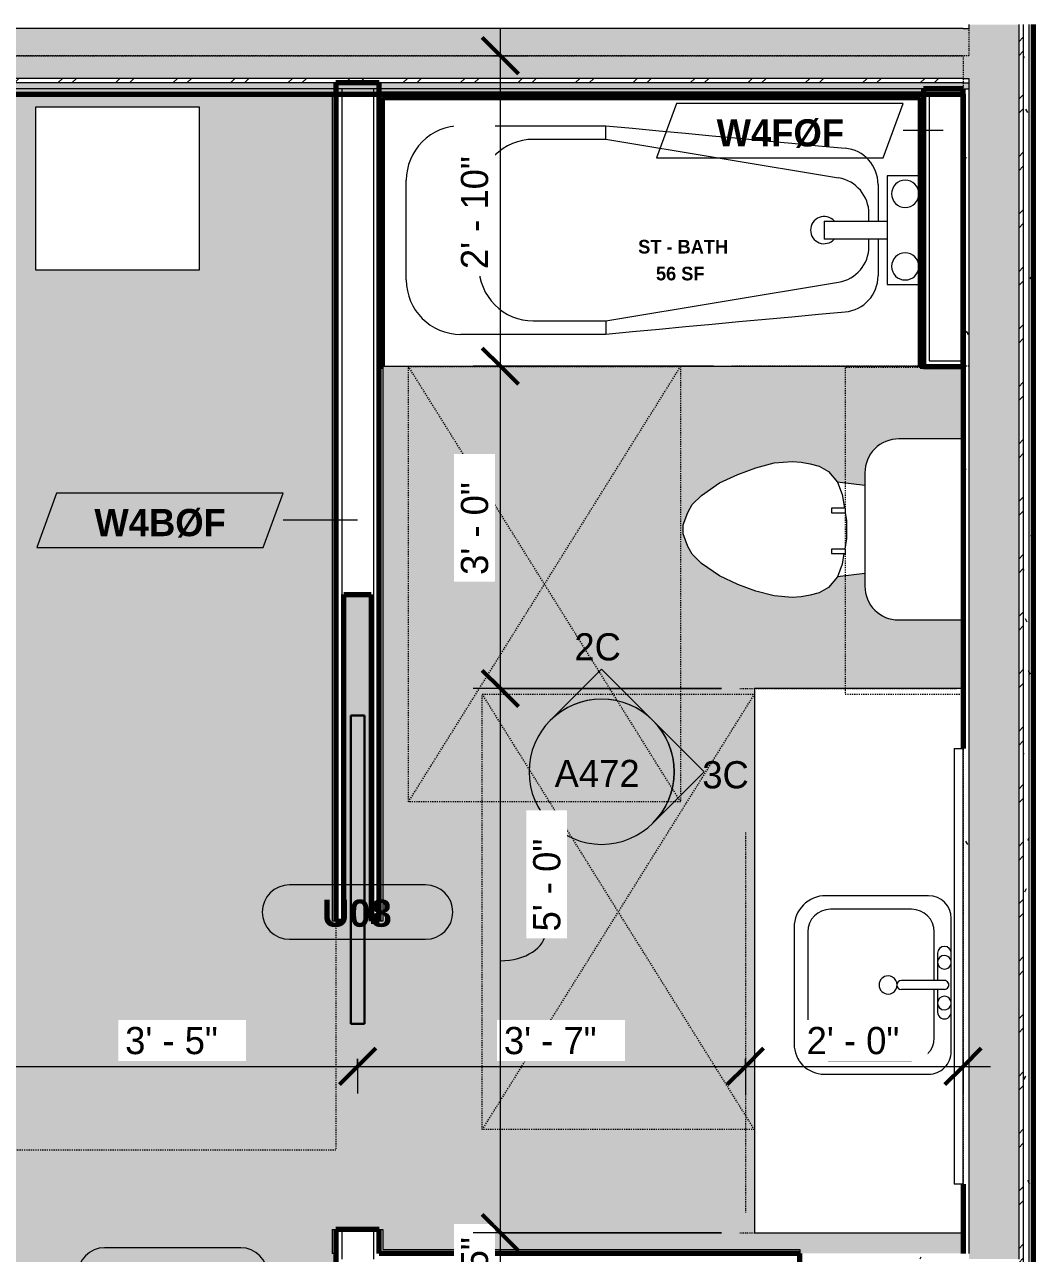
# Model space of a CAD drawing. Header units: inches. Extents: x -3857 to -1458, y -18 to 10849.
# Drawn here: x -1614.7 to -1503.5, y 10418.2 to 10553.6 of the extents above; entities that cross this region are included whole.
import ezdxf

# ---------------------------------------------------------------- set-up
doc = ezdxf.new("R2010")
doc.units = ezdxf.units.IN
doc.header["$MEASUREMENT"] = 0
doc.linetypes.add('Dash', pattern=[0.25, 0.125, -0.125])
doc.linetypes.add('Dash 3_32_', pattern=[0.1875, 0.09375, -0.09375])
for name, color, linetype, lineweight in [('0-6', 130, 'Continuous', 5), ('A-ANNO-DIMS', 211, 'Continuous', 9), ('A-ANNO-DIMS-32', 211, 'Continuous', 9), ('A-AREA-IDEN', 2, 'Continuous', 9), ('A-DETL-1', 90, 'Dash 3_32_', 18), ('A-DOOR', 31, 'Continuous', 18), ('A-DOOR-4', 31, 'Continuous', 30), ('A-DOOR-IDEN', 31, 'Continuous', 9), ('A-GENM', 5, 'Continuous', 9), ('A-GENM-HDLN', 13, 'Dash', 9), ('A-WALL', 113, 'Continuous', 18), ('A-WALL-1', 113, 'Continuous', 70), ('A-WALL-4', 250, 'Continuous', 18), ('A-WALL-IDEN', 211, 'Continuous', 9), ('A-WALL-PATT-1', 50, 'Continuous', 9), ('A-WALL-PATT-2', 8, 'Continuous', 9), ('A-WALL-PATT-3', 253, 'Continuous', 9), ('G-ANNO-SYMB', 111, 'Continuous', 9), ('I-FURN', 30, 'Continuous', 9), ('I-FURN-HDLN', 30, 'Dash', 9), ('I-WALL-2', 7, 'Continuous', 70), ('P-SANR-FIXT', 6, 'Continuous', 9), ('Q-CASE', 31, 'Continuous', 9), ('Q-CASE-2', 31, 'Dash', 9)]:
    doc.layers.add(name, color=color, linetype=linetype, lineweight=lineweight)
doc.layers.add('A-AREA-PATT-1', color=255, linetype='Continuous', lineweight=9, transparency=1)
doc.styles.add('Arial_B', font='arialbd.ttf', dxfattribs={"height": 3})
doc.styles.add('Century Gothic', font='ufonts.com_century-gothic.ttf', dxfattribs={"height": 3})
doc.styles.add('Century Gothic_B', font='GOTHICB.TTF', dxfattribs={"height": 3})
doc.styles.add('Century Gothic_B_1', font='GOTHICB.TTF', dxfattribs={"height": 1.5})
doc.dimstyles.new('OD_1__HACK_2', dxfattribs={"dimscale": 12, "dimtxt": 3.132505, "dimasz": 0.333333, "dimexe": 0.25, "dimexo": 0.166667, "dimgap": 0.041667, "dimtad": 1, "dimdec": 0, "dimzin": 3, "dimdsep": 46, "dimlunit": 4, "dimtxsty": 'Century Gothic', "dimblk1": 'OBLIQUE', "dimblk2": 'OBLIQUE', "dimsah": 1, "dimcen": 0.09, "dimdle": 0.25, "dimazin": 0, "dimtfac": 1, "dimtdec": 4, "dimtix": 1, "dimtmove": 0, "dimatfit": 3, "dimfxl": 1, "dimtvp": 1, "dimtfill": 1, "dimfrac": 2, "dimtolj": 1, "dimtzin": 0, "dimarcsym": 2})
doc.dimstyles.new('OD_1__HACK_2_1', dxfattribs={"dimscale": 12, "dimtxt": 3.132505, "dimasz": 0.333333, "dimexe": 0.25, "dimexo": 0.166667, "dimgap": 0.041667, "dimtad": 1, "dimdec": 0, "dimzin": 3, "dimdsep": 46, "dimlunit": 4, "dimtxsty": 'Century Gothic', "dimblk1": 'OBLIQUE', "dimblk2": 'OBLIQUE', "dimsah": 1, "dimcen": 0.09, "dimdle": 0.25, "dimazin": 0, "dimtfac": 1, "dimtdec": 4, "dimtix": 1, "dimtmove": 1, "dimatfit": 3, "dimfxl": 1, "dimtvp": 1, "dimtfill": 1, "dimfrac": 2, "dimtolj": 1, "dimtzin": 0, "dimarcsym": 2})
pattern_1 = [(0, (0, 0), (10.24, 2.56), [0.422, -7.258, 0.422, -7.258, -40.96]), (0, (0, 0), (10.24, 2.56), [-15.36, 0.422, -14.938, 0.422, -7.258, -17.92]), (0, (0, 0), (10.24, 2.56), [-38.4, 0.422, -4.698, 0.422, -12.378]), (120, (3.84, 1.28), (-7.33702503, 7.58810013), [0.422, -7.258, 0.422, -7.258, -40.96]), (120, (3.84, 1.28), (-7.33702503, 7.58810013), [-15.36, 0.422, -14.938, 0.422, -7.258, -17.92]), (120, (3.84, 1.28), (-7.33702503, 7.58810013), [-38.4, 0.422, -4.698, 0.422, -12.378]), (240, (5.12, 6.4), (-2.90297497, -10.14810013), [0.422, -7.258, 0.422, -7.258, -40.96]), (240, (5.12, 6.4), (-2.90297497, -10.14810013), [-15.36, 0.422, -14.938, 0.422, -7.258, -17.92]), (240, (5.12, 6.4), (-2.90297497, -10.14810013), [-38.4, 0.422, -4.698, 0.422, -12.378])]
pattern_2 = [(161.57, (0.16, 0.16), (-1.279773737, -0.000426766), [0, -9.107, 1.011, 0]), (18.43, (-0.16, 0.16), (-1.279773737, 0.000426766), [0, -9.107, 1.011, 0]), (108.43, (0.16, 0.16), (0.639452382, -3.199964008), [3.035, -7.083]), (71.57, (-0.16, 0.16), (0.639452382, 3.199964008), [3.035, -7.083])]
pattern_3 = [(45, (0, 0), (-3.1678384, 3.1678384), []), (45, (0, 4.8), (-3.1678384, 3.1678384), [])]

# ---------------------------------------------------------------- blocks, each defined once
blk = doc.blocks.new('CTR - 1st Phase - Common Walls_rvt-8-1ST FLOOR - STUDIO C - ADA TYPE B')
at = {"layer": 'A-WALL-PATT-1'}
h = blk.add_hatch(dxfattribs=at)
h.set_pattern_fill('FP_1', color=256, style=0, pattern_type=2)
h.set_pattern_definition(pattern_1)
h.paths.add_polyline_path([(-3480.06, 10411.54), (-3480.05, 10411.54), (-3480.05, 10553.63), (-3480.67, 10553.63), (-3480.67, 10411.54)], flags=0)
h = blk.add_hatch(dxfattribs=at)
h.set_pattern_fill('FP_1', color=256, style=0, pattern_type=2)
h.set_pattern_definition(pattern_1)
h.paths.add_polyline_path([(-3480.05, 10410.91), (-3479.55, 10410.91), (-3479.55, 10553.63), (-3480.05, 10553.63), (-3480.05, 10411.54)], flags=0)
h = blk.add_hatch(dxfattribs=at)
h.set_pattern_fill('FP_1', color=256, style=0, pattern_type=2)
h.set_pattern_definition(pattern_1)
h.paths.add_polyline_path([(-3679.49, 10546.56), (-3486.67, 10546.56), (-3486.67, 10547.19), (-3822.72, 10547.19), (-3822.72, 10546.56), (-3680.55, 10546.56)], flags=0)
h = blk.add_hatch(dxfattribs=at)
h.set_pattern_fill('FP_1', color=256, style=0, pattern_type=2)
h.set_pattern_definition(pattern_1)
h.paths.add_polyline_path([(-3673.43, 10545.94), (-3487.3, 10545.94), (-3487.3, 10546.56), (-3677.05, 10546.56), (-3677.05, 10545.94)], flags=0)
h.paths.add_polyline_path([(-3680.55, 10545.94), (-3680.55, 10546.56), (-3822.72, 10546.56), (-3822.72, 10545.94), (-3681.18, 10545.94)], flags=0)
h = blk.add_hatch(dxfattribs=at)
h.set_pattern_fill('FP_1', color=256, style=0, pattern_type=2)
h.set_pattern_definition(pattern_1)
h.paths.add_polyline_path([(-3486.67, 10418.16), (-3486.67, 10546.56), (-3487.3, 10546.56), (-3487.3, 10418.16)], flags=0)
h = blk.add_hatch(dxfattribs=at)
h.set_pattern_fill('FP_1', color=256, style=0, pattern_type=2)
h.set_pattern_definition(pattern_1)
h.paths.add_polyline_path([(-3486.67, 10417.54), (-3486.67, 10418.16), (-3505.3, 10418.16), (-3505.3, 10417.54), (-3487.3, 10417.54)], flags=0)
at = {"layer": 'A-WALL-PATT-2'}
h = blk.add_hatch(dxfattribs=at)
h.set_pattern_fill('FP_2', color=256, style=0, pattern_type=2)
h.set_pattern_definition(pattern_3)
h.paths.add_polyline_path([(-3481.17, 10412.04), (-3480.67, 10412.05), (-3480.67, 10553.63), (-3481.17, 10553.63), (-3481.17, 10417.54)], flags=0)
h = blk.add_hatch(dxfattribs=at)
h.set_pattern_fill('FP_2', color=256, style=0, pattern_type=2)
h.set_pattern_definition(pattern_3)
h.paths.add_polyline_path([(-3486.7, 10547.19), (-3486.67, 10547.19), (-3486.67, 10547.69), (-3822.72, 10547.69), (-3822.72, 10547.19), (-3487.04, 10547.19)], flags=0)
at = {"layer": 'A-WALL-PATT-3'}
h = blk.add_hatch(dxfattribs=at)
h.set_pattern_fill('FP_3', color=256, style=0, pattern_type=2)
h.set_pattern_definition(pattern_2)
h.paths.add_polyline_path([(-3487.37, 10547.69), (-3486.67, 10547.69), (-3486.67, 10553.19), (-3822.72, 10553.19), (-3822.72, 10547.69), (-3494, 10547.69)], flags=0)
h = blk.add_hatch(dxfattribs=at)
h.set_pattern_fill('FP_3', color=256, style=0, pattern_type=2)
h.set_pattern_definition(pattern_2)
h.paths.add_polyline_path([(-3481.18, 10417.54), (-3481.17, 10417.54), (-3481.17, 10553.63), (-3486.67, 10553.63), (-3486.67, 10417.54), (-3486.3, 10417.54)], flags=0)
at = {"layer": 'A-WALL-4'}
for p, q in [((-3487.3, 10553.19), (-3822.72, 10553.19)), ((-3487.3, 10553.19), (-3486.67, 10553.19)), ((-3486.67, 10553.63), (-3486.67, 10553.19)), ((-3486.67, 10553.63), (-3486.67, 10553.19)), ((-3481.17, 10553.63), (-3481.17, 10418.16)), ((-3480.67, 10553.63), (-3480.67, 10418.16)), ((-3480.05, 10553.63), (-3480.05, 10418.16)), ((-3487.3, 10547.69), (-3822.72, 10547.69)), ((-3487.3, 10547.19), (-3822.72, 10547.19)), ((-3487.3, 10547.69), (-3486.67, 10547.69)), ((-3487.3, 10547.19), (-3486.67, 10547.19)), ((-3486.67, 10547.69), (-3486.67, 10547.19)), ((-3486.67, 10547.69), (-3486.67, 10547.19)), ((-3486.67, 10547.19), (-3486.67, 10546.56)), ((-3486.67, 10547.19), (-3486.67, 10546.56)), ((-3487.3, 10546.56), (-3822.72, 10546.56)), ((-3487.3, 10546.56), (-3486.67, 10546.56)), ((-3486.67, 10546.56), (-3486.67, 10418.16)), ((-3481.17, 10418.16), (-3481.17, 10417.54)), ((-3480.67, 10418.16), (-3480.67, 10412.04)), ((-3480.05, 10418.16), (-3480.05, 10411.54))]:
    blk.add_line(p, q, dxfattribs=at)
at = {"layer": 'I-WALL-2'}
for p, q in [((-3479.55, 10418.16), (-3479.55, 10553.63)), ((-3735.3, 10545.94), (-3487.3, 10545.94)), ((-3487.3, 10545.94), (-3487.3, 10473.81)), ((-3487.3, 10425.81), (-3487.3, 10418.16)), ((-3479.55, 10410.91), (-3479.55, 10418.16))]:
    blk.add_line(p, q, dxfattribs=at)
blk = doc.blocks.new('Basic Wall _ INT - W4BØF - _5_8 GYP - 2X4 WOOD_BATT_ - 5_8 GYP_ - ___-2682980-1ST FLOOR - STUDIO C - ADA TYPE B')
at = {"layer": 'A-WALL'}
for p, q in [((-3551.26, 10418.58), (-3505.3, 10418.58)), ((-3505.3, 10418.58), (-3505.3, 10418.29)), ((-3505.3, 10418.29), (-3551.67, 10418.29)), ((-3505.3, 10418.29), (-3505.3, 10418.21)), ((-3505.3, 10418.21), (-3505.3, 10418.16))]:
    blk.add_line(p, q, dxfattribs=at)
blk = doc.blocks.new('Basic Wall _ INT - W4BØF - _5_8 GYP - 2X4 WOOD_BATT_ - 5_8 GYP_ - ___-2682983-1ST FLOOR - STUDIO C - ADA TYPE B')
at = {"layer": 'A-WALL'}
for p, q in [((-3551.55, 10454.79), (-3551.55, 10515.97)), ((-3551.26, 10515.97), (-3551.26, 10454.79)), ((-3551.63, 10454.79), (-3551.67, 10454.79)), ((-3551.55, 10454.79), (-3551.63, 10454.79)), ((-3551.26, 10454.79), (-3551.55, 10454.79)), ((-3551.67, 10420.79), (-3551.63, 10420.79)), ((-3551.63, 10420.79), (-3551.55, 10420.79)), ((-3551.55, 10418.16), (-3551.55, 10420.79)), ((-3551.55, 10420.79), (-3551.26, 10420.79)), ((-3551.26, 10420.79), (-3551.26, 10418.58))]:
    blk.add_line(p, q, dxfattribs=at)
blk = doc.blocks.new('Basic Wall _ INT - W4BØF - _5_8 GYP - 2X4 WOOD_BATT_ - 5_8 GYP_ - ___-2682982-1ST FLOOR - STUDIO C - ADA TYPE B')
at = {"layer": 'A-WALL'}
for p, q in [((-3556.84, 10545.94), (-3556.84, 10454.79)), ((-3556.55, 10545.94), (-3556.55, 10454.79)), ((-3556.55, 10454.79), (-3556.84, 10454.79)), ((-3556.47, 10454.79), (-3556.55, 10454.79)), ((-3556.42, 10454.79), (-3556.47, 10454.79)), ((-3556.84, 10420.79), (-3556.55, 10420.79)), ((-3556.84, 10420.79), (-3556.84, 10418.16)), ((-3556.55, 10420.79), (-3556.55, 10418.16)), ((-3556.55, 10420.79), (-3556.47, 10420.79)), ((-3556.47, 10420.79), (-3556.42, 10420.79)), ((-3556.55, 10418.16), (-3556.84, 10418.16)), ((-3556.47, 10418.16), (-3556.55, 10418.16)), ((-3556.42, 10418.16), (-3556.47, 10418.16))]:
    blk.add_line(p, q, dxfattribs=at)
blk = doc.blocks.new('POCKET - FLUSH - 2-10 x 6-8-2882529-1ST FLOOR - STUDIO C - ADA TYPE B')
at = {"layer": 'A-DOOR-4'}
for p, q in [((-39.67, 0.75), (-39.67, -0.75)), ((-5.67, 0.75), (-39.67, 0.75)), ((-5.67, -0.75), (-5.67, 0.75)), ((-39.67, -0.75), (-5.67, -0.75))]:
    blk.add_line(p, q, dxfattribs=at)
blk = doc.blocks.new('Bed-Standard - Queen 60_ x 79_-1433484-1ST FLOOR - STUDIO C - ADA TYPE B')
at = {"layer": 'I-FURN'}
for p, q in [((-19.31, 41.3), (40.69, 41.3)), ((-19.31, -37.7), (-19.31, 41.3)), ((40.69, 41.3), (40.69, -37.7)), ((40.69, -23.7), (-19.31, -17.13)), ((-16.31, -23.7), (37.69, -23.7)), ((-16.31, -35.7), (-16.31, -23.7)), ((37.69, -35.7), (37.69, -23.7)), ((-16.31, -35.7), (37.69, -35.7)), ((40.69, -37.7), (-19.31, -37.7))]:
    blk.add_line(p, q, dxfattribs=at)
at = {"layer": 'I-FURN-HDLN'}
for p, q in [((-55.31, 77.3), (-19.32, 77.3)), ((-55.31, -37.7), (-55.31, 77.3)), ((26.06, 77.3), (61.06, 77.3))]:
    blk.add_line(p, q, dxfattribs=at)
blk = doc.blocks.new('Table-Night Stand - 18_ x 18_ x 24_-1372838-1ST FLOOR - STUDIO C - ADA TYPE B')
at = {"layer": 'I-FURN'}
for p, q in [((0.15, 0), (18.15, 0)), ((0.15, -18), (0.15, 0)), ((18.15, 0), (18.15, -18)), ((18.15, -18), (0.15, -18))]:
    blk.add_line(p, q, dxfattribs=at)
blk = doc.blocks.new('M_Sink Vanity-Square - 500 x 440mm-1352614-1ST FLOOR - STUDIO C - ADA TYPE B')
at = {"layer": 'P-SANR-FIXT'}
for p, q in [((7.96, 7.09), (-6.72, 7.09)), ((3.62, 7.09), (-2.88, 7.09)), ((-2.88, 5.59), (0.12, 5.59)), ((0.12, 6.33), (0.12, 1.59)), ((1.12, 6.33), (1.12, 1.59)), ((1.12, 5.59), (3.62, 5.59)), ((-9.22, 4.59), (-9.22, -6.73)), ((0.12, 5.22), (-5.22, 5.22)), ((6.46, 5.22), (1.12, 5.22)), ((10.46, -6.91), (10.46, 4.59)), ((-7.72, 2.72), (-7.72, -6.23)), ((8.96, -6.23), (8.96, 2.72)), ((-5.22, -8.73), (6.46, -8.73)), ((-5.72, -10.23), (7.14, -10.23))]:
    blk.add_line(p, q, dxfattribs=at)
for centre, radius, start, end in [((-6.72, 4.59), 2.5, 90, 180), ((-2.88, 6.34), 0.75, 90, 270), ((-1.88, 6.34), 0.75, 360, 180), ((0.62, 6.33), 0.5, 360, 180), ((2.62, 6.34), 0.75, 360, 180), ((3.62, 6.34), 0.75, 270, 90), ((7.96, 4.59), 2.5, 360, 90), ((-1.88, 6.34), 0.75, 180, 0), ((2.62, 6.34), 0.75, 180, 360), ((-5.22, 2.72), 2.5, 90, 180), ((6.46, 2.72), 2.5, 0, 90), ((0.62, 1.59), 0.5, 180, 0), ((0.62, 0.13), 1, 360, 180), ((0.62, 0.13), 1, 180, 0), ((-5.72, -6.73), 3.5, 180, 270), ((-5.22, -6.23), 2.5, 180, 270), ((6.46, -6.23), 2.5, 270, 0), ((7.14, -6.91), 3.32, 270, 0)]:
    blk.add_arc(centre, radius, start, end, dxfattribs=at)
blk = doc.blocks.new('Toilet-Domestic-3D - Toilet-Domestic-3D-3234795-1ST FLOOR - STUDIO C - ADA TYPE B')
at = {"layer": 'P-SANR-FIXT'}
for p, q in [((-3.74, 10), (-2.74, 11)), ((-2.74, 11), (-1.87, 11.5)), ((-1.87, 11.5), (-0.5, 12)), ((-0.5, 12), (0.5, 12)), ((0.5, 12), (1.87, 11.5)), ((1.87, 11.5), (2.74, 11)), ((2.74, 11), (3.74, 10)), ((-5.13, 8), (-3.74, 10)), ((3.74, 10), (5.13, 8)), ((-6.06, 6), (-5.13, 8)), ((5.13, 8), (6.06, 6)), ((-6.79, 4), (-6.06, 6)), ((6.06, 6), (6.79, 4)), ((-7.33, 1.99), (-6.79, 4)), ((6.79, 4), (7.33, 1.99)), ((-7.5, 0), (-7.33, 1.99)), ((7.33, 1.99), (7.5, 0)), ((-7.41, -1), (-7.5, 0)), ((-7.24, -2), (-7.41, -1)), ((7.41, -1), (7.24, -2)), ((7.5, 0), (7.41, -1)), ((-6.97, -3), (-7.24, -2)), ((7.24, -2), (6.97, -3)), ((-6.4, -4), (-6.97, -3)), ((-5.21, -5), (-6.4, -4)), ((6.4, -4), (5.21, -5)), ((6.97, -3), (6.4, -4)), ((-3.84, -5.5), (-5.21, -5)), ((-4.86, -8.02), (-5.21, -5)), ((5.21, -5), (3.84, -5.5)), ((4.86, -8.02), (5.21, -5)), ((-2.65, -5.71), (-3.84, -5.5)), ((-1, -6), (-2.16, -5.8)), ((1, -6), (-1, -6)), ((1.85, -5.85), (1, -6)), ((3.84, -5.5), (2.34, -5.76)), ((6.25, -8.02), (-6.25, -8.02)), ((-9.98, -11.75), (-9.98, -18.85)), ((9.98, -18.85), (9.98, -11.75))]:
    blk.add_line(p, q, dxfattribs=at)
for centre, start, end in [((-6.25, -11.75), 90, 180), ((6.25, -11.75), 0, 90)]:
    blk.add_arc(centre, 3.73, start, end, dxfattribs=at)
blk = doc.blocks.new('Bath Vanity - Bath Vanity 60_-2708009-1ST FLOOR - STUDIO C - ADA TYPE B')
at = {"layer": 'Q-CASE'}
for p, q in [((-29.26, -1), (-29.26, -24)), ((30.74, -24), (30.74, -1)), ((-29.26, -24), (30.74, -24))]:
    blk.add_line(p, q, dxfattribs=at)
blk = doc.blocks.new('Bath Tub - Maestro - 60_x30_-1372872-1ST FLOOR - STUDIO C - ADA TYPE B')
at = {"layer": 'P-SANR-FIXT'}
for p, q in [((59.62, 0), (0.37, 0)), ((35, -3.5), (51, -3.5)), ((35, -5), (35, -3.5)), ((35, -5), (9.35, -9.26)), ((43, -5), (35, -5)), ((4, -9), (0.37, -9)), ((4, -14), (4, -9)), ((5, -14), (5, -9.96)), ((57, -9.5), (57, -20.5)), ((49, -19), (49, -11)), ((6, -13.2), (6, -14)), ((4, -16), (4, -14)), ((4, -14), (10.94, -14)), ((10.94, -16), (10.94, -14)), ((4, -21), (4, -16)), ((10.94, -16), (4, -16)), ((5, -20.04), (5, -16)), ((6, -16), (6, -16.8)), ((0.37, -21), (4, -21)), ((9.35, -20.74), (35, -25)), ((35, -25), (35, -26.5)), ((35, -25), (43, -25)), ((51, -26.5), (35, -26.5))]:
    blk.add_line(p, q, dxfattribs=at)
at = {"layer": 'P-SANR-FIXT', "flags": 128}
for points in [[(8.63, -5.97), (11.56, -5.7), (14.49, -5.42), (17.42, -5.15), (20.35, -4.87), (23.28, -4.6), (26.21, -4.32), (29.14, -4.05), (32.07, -3.77), (35, -3.5)], [(35, -26.5), (32.07, -26.23), (29.14, -25.95), (26.21, -25.68), (23.28, -25.4), (20.35, -25.13), (17.42, -24.85), (14.49, -24.58), (11.56, -24.3), (8.63, -24.03)]]:
    blk.add_lwpolyline(points, dxfattribs=at)
at = {"layer": 'P-SANR-FIXT'}
for centre, radius, start, end in [((51, -9.5), 6, 0, 90), ((43, -11), 6, 360, 90), ((9, -9.96), 4, 95.3558, 180), ((10, -13.2), 4, 99.4223, 180), ((2, -11), 1.5, 0, 180), ((2, -11), 1.5, 180, 360), ((10.94, -15), 1.5, 0, 137.9289), ((10.94, -15), 1.5, 222.0711, 360), ((2, -19), 1.5, 0, 180), ((10, -16.8), 4, 180, 260.5777), ((2, -19), 1.5, 180, 360), ((9, -20.04), 4, 180, 264.6442), ((43, -19), 6, 270, 0), ((51, -20.5), 6, 270, 0)]:
    blk.add_arc(centre, radius, start, end, dxfattribs=at)
blk = doc.blocks.new('ADA Clearances - 30_x48_-1721104-1ST FLOOR - STUDIO C - ADA TYPE B')
at = {"layer": 'A-GENM-HDLN'}
for p, q in [((15, 24), (-15, -24)), ((-15, 24), (15, -24)), ((-15, -24), (-15, 24)), ((-15, 24), (15, 24)), ((15, 24), (15, -24)), ((15, -24), (-15, -24))]:
    blk.add_line(p, q, dxfattribs=at)
blk = doc.blocks.new('ADA Clearances - 30_x48_-V7-1ST FLOOR - STUDIO C - ADA TYPE B')
at = {"layer": 'A-GENM-HDLN'}
for p, q in [((15, 24), (-15, -24)), ((-15, 24), (15, -24)), ((-15, 24), (15, 24)), ((15, 24), (15, -24)), ((15, -24), (-15, -24))]:
    blk.add_line(p, q, dxfattribs=at)
blk = doc.blocks.new('BATHROOM MIRROR - BATHROOM MIRROR 48_-3124766-1ST FLOOR - STUDIO C - ADA TYPE B')
at = {"layer": 'Q-CASE'}
for p, q in [((24.74, 24), (-23.26, 24)), ((-23.26, 23), (-23.26, 24)), ((24.74, 24), (24.74, 23)), ((-23.26, 23), (24.74, 23))]:
    blk.add_line(p, q, dxfattribs=at)
blk = doc.blocks.new('300 Series Wall Hung Cabinet_326 - 36_-2909952-1ST FLOOR - STUDIO C - ADA TYPE B')
at = {"layer": 'Q-CASE'}
for p, q in [((-2.5, -13.19), (-2.01, -13.19)), ((-2.5, -13.19), (-2.5, -14.69)), ((-2.01, -14.69), (-2.01, -13.19)), ((2, -13.19), (2.49, -13.19)), ((2, -13.19), (2, -14.69)), ((2.49, -14.69), (2.49, -13.19)), ((-2.5, -14.69), (-2.01, -14.69)), ((2, -14.69), (2.49, -14.69))]:
    blk.add_line(p, q, dxfattribs=at)
at = {"layer": 'Q-CASE-2'}
for p, q in [((18, -0.19), (-18, -0.19)), ((-18, -0.19), (-18, -13.19)), ((18, -13.19), (18, -0.19)), ((-18, -13.19), (18, -13.19))]:
    blk.add_line(p, q, dxfattribs=at)
blk = doc.blocks.new('Basic Wall _ INT - W4FØF - INT - _5_8 GYP - 2X4 WOOD_BATT__ - ___-3084592-1ST FLOOR - STUDIO C - ADA TYPE B')
at = {"layer": 'A-WALL'}
for p, q in [((-3492.09, 10515.97), (-3492.09, 10515.94)), ((-3491.8, 10515.94), (-3492.09, 10515.94)), ((-3491.8, 10515.97), (-3491.8, 10515.94)), ((-3491.72, 10515.94), (-3491.8, 10515.94)), ((-3491.67, 10515.94), (-3491.72, 10515.94))]:
    blk.add_line(p, q, dxfattribs=at)
blk = doc.blocks.new('Elevation - Filled Arrow-152140-1ST FLOOR - STUDIO C - ADA TYPE B')
at = {"layer": 'G-ANNO-SYMB'}
for start, end in [(360, 180), (180, 360)]:
    blk.add_arc((0, 0), 0.25, start, end, dxfattribs=at)
blk = doc.blocks.new('Elevation - Filled Arrow-151867-1ST FLOOR - STUDIO C - ADA TYPE B')
at = {"layer": 'G-ANNO-SYMB'}
for p, q in [((0, 0.3536), (-0.1768, 0.1768)), ((0.1768, 0.1768), (0, 0.3536))]:
    blk.add_line(p, q, dxfattribs=at)
blk.add_arc((0, 0), 0.25, 45, 135, dxfattribs=at)
blk = doc.blocks.new('DIMBLOCK124-1ST FLOOR - STUDIO C - ADA TYPE B')
at = {"layer": 'A-ANNO-DIMS-32'}
for p, q in [((-1618.7, 10429.19), (-1618.7, 10441.78)), ((-1618.7, 10438.78), (-1577.95, 10438.78)), ((-1618.7, 10438.78), (-1618.7, 10429.19)), ((-1577.95, 10439.61), (-1577.95, 10435.78)), ((-1577.95, 10438.78), (-1577.95, 10439.61))]:
    blk.add_line(p, q, dxfattribs=at)
at = {"layer": 'A-ANNO-DIMS-32', "lineweight": 50}
for p, q in [((-1618.7, 10438.78), (-1616.7, 10440.78)), ((-1577.95, 10438.78), (-1575.95, 10440.78)), ((-1618.7, 10438.78), (-1620.7, 10436.78)), ((-1577.95, 10438.78), (-1579.95, 10436.78))]:
    blk.add_line(p, q, dxfattribs=at)
at = {"layer": 'A-ANNO-DIMS-32', "color": 0, "insert": (-1603.57, 10443.13), "char_height": 3, "width": 12.5897, "attachment_point": 1, "line_spacing_factor": 0.984502, "style": 'Century Gothic', "bg_fill": 3, "box_fill_scale": 1.25, "bg_fill_color": 256, "bg_fill_true_color": 13158600, "bg_fill_transparency": 0}
blk.add_mtext('3\' - 5"', dxfattribs=at)
blk = doc.blocks.new('_Oblique')
at = {"color": 0, "linetype": 'ByBlock', "lineweight": -2}
blk.add_line((-0.5, -0.5), (0.5, 0.5), dxfattribs=at)
blk = doc.blocks.new('DIMBLOCK125-1ST FLOOR - STUDIO C - ADA TYPE B')
at = {"layer": 'A-ANNO-DIMS-32', "lineweight": 50}
for p, q in [((-1577.95, 10438.78), (-1575.95, 10440.78)), ((-1535.2, 10438.78), (-1533.2, 10440.78)), ((-1577.95, 10438.78), (-1579.95, 10436.78)), ((-1535.2, 10438.78), (-1537.2, 10436.78))]:
    blk.add_line(p, q, dxfattribs=at)
at = {"layer": 'A-ANNO-DIMS-32'}
for p, q in [((-1577.95, 10439.61), (-1577.95, 10435.78)), ((-1577.95, 10438.78), (-1577.95, 10439.61)), ((-1577.95, 10438.78), (-1535.2, 10438.78)), ((-1535.2, 10439.61), (-1535.2, 10435.78)), ((-1535.2, 10438.78), (-1535.2, 10439.61))]:
    blk.add_line(p, q, dxfattribs=at)
at = {"layer": 'A-ANNO-DIMS-32', "color": 0, "insert": (-1561.82, 10443.13), "char_height": 3, "width": 12.5897, "attachment_point": 1, "line_spacing_factor": 0.984502, "style": 'Century Gothic', "bg_fill": 3, "box_fill_scale": 1.25, "bg_fill_color": 256, "bg_fill_true_color": 13158600, "bg_fill_transparency": 0}
blk.add_mtext('3\' - 7"', dxfattribs=at)
blk = doc.blocks.new('DIMBLOCK126-1ST FLOOR - STUDIO C - ADA TYPE B')
at = {"layer": 'A-ANNO-DIMS-32', "lineweight": 50}
for p, q in [((-1535.2, 10438.78), (-1533.2, 10440.78)), ((-1511.2, 10438.78), (-1509.2, 10440.78)), ((-1535.2, 10438.78), (-1537.2, 10436.78)), ((-1511.2, 10438.78), (-1513.2, 10436.78))]:
    blk.add_line(p, q, dxfattribs=at)
at = {"layer": 'A-ANNO-DIMS-32'}
for p, q in [((-1535.2, 10439.61), (-1535.2, 10435.78)), ((-1535.2, 10438.78), (-1535.2, 10439.61)), ((-1535.2, 10438.78), (-1508.2, 10438.78)), ((-1511.2, 10439.61), (-1511.2, 10435.78)), ((-1511.2, 10438.78), (-1511.2, 10439.61))]:
    blk.add_line(p, q, dxfattribs=at)
at = {"layer": 'A-ANNO-DIMS-32', "color": 0, "insert": (-1528.45, 10443.13), "char_height": 3, "width": 12.5897, "attachment_point": 1, "line_spacing_factor": 0.984502, "style": 'Century Gothic', "bg_fill": 3, "box_fill_scale": 1.25, "bg_fill_color": 256, "bg_fill_true_color": 13158600, "bg_fill_transparency": 0}
blk.add_mtext('2\' - 0"', dxfattribs=at)
blk = doc.blocks.new('DIMBLOCK128-1ST FLOOR - STUDIO C - ADA TYPE B')
at = {"layer": 'A-ANNO-DIMS-32', "lineweight": 50}
for p, q in [((-1562.21, 10420.44), (-1564.21, 10422.44)), ((-1562.21, 10420.44), (-1560.21, 10418.44)), ((-1562.21, 10415.79), (-1564.21, 10417.79)), ((-1562.21, 10415.79), (-1560.21, 10413.79))]:
    blk.add_line(p, q, dxfattribs=at)
at = {"layer": 'A-ANNO-DIMS-32'}
for p, q in [((-1537.83, 10420.44), (-1565.21, 10420.44)), ((-1562.21, 10415.79), (-1562.21, 10420.44)), ((-1562.21, 10420.44), (-1537.83, 10420.44)), ((-1563.04, 10415.79), (-1559.21, 10415.79)), ((-1562.21, 10415.79), (-1563.04, 10415.79))]:
    blk.add_line(p, q, dxfattribs=at)
at = {"layer": 'A-ANNO-DIMS-32', "color": 0, "insert": (-1566.56, 10416.3), "char_height": 3, "width": 4.3557, "attachment_point": 1, "rotation": 90, "line_spacing_factor": 0.984502, "style": 'Century Gothic', "bg_fill": 3, "box_fill_scale": 1.25, "bg_fill_color": 256, "bg_fill_true_color": 13158600, "bg_fill_transparency": 0}
blk.add_mtext('5"', dxfattribs=at)
blk = doc.blocks.new('DIMBLOCK129-1ST FLOOR - STUDIO C - ADA TYPE B')
at = {"layer": 'A-ANNO-DIMS-32', "lineweight": 50}
for p, q in [((-1562.21, 10480.44), (-1564.21, 10482.44)), ((-1562.21, 10480.44), (-1560.21, 10478.44)), ((-1562.21, 10420.44), (-1564.21, 10422.44)), ((-1562.21, 10420.44), (-1560.21, 10418.44))]:
    blk.add_line(p, q, dxfattribs=at)
at = {"layer": 'A-ANNO-DIMS-32'}
for p, q in [((-1537.83, 10480.44), (-1565.21, 10480.44)), ((-1562.21, 10420.44), (-1562.21, 10480.44)), ((-1562.21, 10480.44), (-1537.83, 10480.44)), ((-1537.83, 10420.44), (-1565.21, 10420.44)), ((-1562.21, 10420.44), (-1537.83, 10420.44))]:
    blk.add_line(p, q, dxfattribs=at)
blk.add_ellipse((-1562.21, 10453.66), major_axis=(4.99, 0), ratio=0.646184, start_param=4.712389, end_param=6.283185, dxfattribs=at)
at = {"layer": 'A-ANNO-DIMS-32', "color": 0, "insert": (-1558.6, 10453.66), "char_height": 3, "width": 12.5897, "attachment_point": 1, "rotation": 90, "line_spacing_factor": 0.984502, "style": 'Century Gothic', "bg_fill": 3, "box_fill_scale": 1.25, "bg_fill_color": 256, "bg_fill_true_color": 13158600, "bg_fill_transparency": 0}
blk.add_mtext('5\' - 0"', dxfattribs=at)
blk = doc.blocks.new('DIMBLOCK130-1ST FLOOR - STUDIO C - ADA TYPE B')
at = {"layer": 'A-ANNO-DIMS-32', "lineweight": 50}
for p, q in [((-1562.21, 10515.97), (-1564.21, 10517.97)), ((-1562.21, 10515.97), (-1560.21, 10513.97)), ((-1562.21, 10480.44), (-1564.21, 10482.44)), ((-1562.21, 10480.44), (-1560.21, 10478.44))]:
    blk.add_line(p, q, dxfattribs=at)
at = {"layer": 'A-ANNO-DIMS-32'}
for p, q in [((-1538.71, 10515.97), (-1565.21, 10515.97)), ((-1562.21, 10480.44), (-1562.21, 10515.97)), ((-1562.21, 10515.97), (-1538.71, 10515.97)), ((-1537.83, 10480.44), (-1565.21, 10480.44)), ((-1562.21, 10480.44), (-1537.83, 10480.44))]:
    blk.add_line(p, q, dxfattribs=at)
at = {"layer": 'A-ANNO-DIMS-32', "color": 0, "insert": (-1566.56, 10492.96), "char_height": 3, "width": 12.5897, "attachment_point": 1, "rotation": 90, "line_spacing_factor": 0.984502, "style": 'Century Gothic', "bg_fill": 3, "box_fill_scale": 1.25, "bg_fill_color": 256, "bg_fill_true_color": 13158600, "bg_fill_transparency": 0}
blk.add_mtext('3\' - 0"', dxfattribs=at)
blk = doc.blocks.new('DIMBLOCK131-1ST FLOOR - STUDIO C - ADA TYPE B')
at = {"layer": 'A-ANNO-DIMS-32'}
for p, q in [((-1562.21, 10515.97), (-1562.21, 10553.19)), ((-1563.04, 10550.19), (-1559.21, 10550.19)), ((-1562.21, 10550.19), (-1563.04, 10550.19)), ((-1538.71, 10515.97), (-1565.21, 10515.97)), ((-1562.21, 10515.97), (-1538.71, 10515.97))]:
    blk.add_line(p, q, dxfattribs=at)
at = {"layer": 'A-ANNO-DIMS-32', "lineweight": 50}
for p, q in [((-1562.21, 10550.19), (-1564.21, 10552.19)), ((-1562.21, 10550.19), (-1560.21, 10548.19)), ((-1562.21, 10515.97), (-1564.21, 10517.97)), ((-1562.21, 10515.97), (-1560.21, 10513.97))]:
    blk.add_line(p, q, dxfattribs=at)
at = {"layer": 'A-ANNO-DIMS-32', "color": 0, "insert": (-1566.56, 10526.67), "char_height": 3, "width": 15.394, "attachment_point": 1, "rotation": 90, "line_spacing_factor": 0.984502, "style": 'Century Gothic', "bg_fill": 3, "box_fill_scale": 1.25, "bg_fill_color": 256, "bg_fill_true_color": 13158600, "bg_fill_transparency": 0}
blk.add_mtext('2\' - 10"', dxfattribs=at)
blk = doc.blocks.new('Door Tag - Type Mark-2601225-1ST FLOOR - STUDIO C - ADA TYPE B')
at = {"layer": 'A-DOOR-IDEN'}
for p, q in [((0.234375, 0.09375), (-0.234375, 0.09375)), ((-0.234375, -0.09375), (0.234375, -0.09375))]:
    blk.add_line(p, q, dxfattribs=at)
for centre, start, end in [((-0.234375, 0), 90, 270), ((0.234375, 0), 270, 90)]:
    blk.add_arc(centre, 0.09375, start, end, dxfattribs=at)
blk = doc.blocks.new('Wall Tag - ONE-2663183-1ST FLOOR - STUDIO C - ADA TYPE B')
at = {"layer": 'A-WALL-IDEN'}
for p, q in [((-0.3561, 0.0937), (-0.4244, -0.0937)), ((0.4244, 0.0937), (-0.3561, 0.0937)), ((0.3561, -0.0937), (0.4244, 0.0937)), ((-0.4244, -0.0937), (0.3561, -0.0937))]:
    blk.add_line(p, q, dxfattribs=at)

msp = doc.modelspace()

# ---------------------------------------------------------------- hatches: boundary and pattern name
at = {"layer": 'A-AREA-PATT-1'}
h = msp.add_hatch(color=256, dxfattribs=at)
h.paths.add_polyline_path([(-1615.91, 10415.79), (-1580.33, 10415.79), (-1580.33, 10418.16), (-1580.74, 10418.16), (-1580.74, 10420.79), (-1577.95, 10420.79), (-1577.95, 10490.79), (-1579.45, 10490.79), (-1579.45, 10454.79), (-1580.74, 10454.79), (-1580.74, 10545.94), (-1699.92, 10545.94), (-1699.92, 10429.98), (-1699.45, 10429.98), (-1699.45, 10430.31), (-1696.95, 10430.31), (-1696.95, 10429.56), (-1696.7, 10429.56), (-1696.7, 10428.19), (-1661.7, 10428.19), (-1661.7, 10429.56), (-1624.45, 10429.56), (-1624.45, 10430.31), (-1621.95, 10430.31), (-1621.95, 10429.98), (-1615.91, 10429.98), (-1615.91, 10416.99)], flags=0)
h.paths.add_polyline_path([(-1659.7, 10427.19), (-1624.7, 10427.19), (-1624.7, 10428.19), (-1659.7, 10428.19)], flags=0)
h.paths.add_polyline_path([(-1670.78, 10465.56), (-1676.33, 10465.56), (-1676.33, 10544.56), (-1616.33, 10544.56), (-1616.33, 10465.56), (-1670.27, 10465.56)], flags=0)
h.paths.add_polyline_path([(-1697.33, 10526.56), (-1697.33, 10544.56), (-1679.33, 10544.56), (-1679.33, 10526.56), (-1696.77, 10526.56)], flags=0)
h.paths.add_polyline_path([(-1610.61, 10526.56), (-1613.4, 10526.56), (-1613.4, 10544.56), (-1595.4, 10544.56), (-1595.4, 10526.56)], flags=0)
msp.add_hatch(color=256, dxfattribs=at).paths.add_polyline_path([(-1525.33, 10418.16), (-1511.2, 10418.16), (-1511.2, 10420.44), (-1534.2, 10420.44), (-1534.2, 10480.44), (-1511.2, 10480.44), (-1511.2, 10488), (-1518.3, 10488), (-1519.27, 10488.12), (-1520.17, 10488.5), (-1520.94, 10489.09), (-1521.53, 10489.86), (-1521.9, 10490.76), (-1522.03, 10491.72), (-1522.03, 10493.11), (-1525.05, 10492.76), (-1526.05, 10491.57), (-1527.05, 10491.01), (-1528.05, 10490.74), (-1529.06, 10490.56), (-1530.05, 10490.47), (-1532.04, 10490.65), (-1534.2, 10491.24), (-1536.05, 10491.91), (-1538.05, 10492.85), (-1540.05, 10494.23), (-1541.05, 10495.23), (-1541.55, 10496.1), (-1542.05, 10497.47), (-1542.05, 10498.47), (-1541.55, 10499.85), (-1541.05, 10500.71), (-1540.05, 10501.71), (-1538.05, 10503.1), (-1536.05, 10504.03), (-1534.05, 10504.76), (-1532.04, 10505.3), (-1530.05, 10505.47), (-1529.06, 10505.39), (-1528.05, 10505.21), (-1527.05, 10504.94), (-1526.05, 10504.37), (-1525.05, 10503.18), (-1522.03, 10502.84), (-1522.03, 10504.22), (-1521.9, 10505.19), (-1521.53, 10506.09), (-1520.94, 10506.86), (-1520.17, 10507.45), (-1519.27, 10507.82), (-1518.3, 10507.95), (-1511.2, 10507.95), (-1511.2, 10515.94), (-1515.99, 10515.94), (-1515.99, 10515.97), (-1575.16, 10515.97), (-1575.16, 10454.79), (-1576.45, 10454.79), (-1576.45, 10490.79), (-1577.95, 10490.79), (-1577.95, 10420.79), (-1575.16, 10420.79), (-1575.16, 10418.58), (-1529.2, 10418.58), (-1529.2, 10418.16), (-1527.84, 10418.16)], flags=0)

# ---------------------------------------------------------------- linework, layer by layer
at = {"layer": 'A-DETL-1'}
for p, q in [((-1510.58, 10553.63), (-1510.58, 10550.19)), ((-1851.41, 10550.19), (-1511.2, 10550.19)), ((-1510.58, 10550.19), (-1648.08, 10550.19)), ((-1511.2, 10550.19), (-1511.2, 10418.16)), ((-1510.59, 10515.97), (-1536.71, 10515.97)), ((-1535.83, 10480.44), (-1511.83, 10480.44)), ((-1535.2, 10464.56), (-1535.2, 10422.56)), ((-1535.83, 10420.44), (-1511.83, 10420.44))]:
    msp.add_line(p, q, dxfattribs=at)
at = {"layer": 'A-WALL'}
for p, q in [((-1576.2, 10546.56), (-1579.7, 10546.56)), ((-1579.7, 10546.56), (-1579.7, 10454.79)), ((-1576.2, 10546.56), (-1576.2, 10454.79)), ((-1511.45, 10545.94), (-1514.95, 10545.94)), ((-1514.95, 10545.94), (-1514.95, 10516.56)), ((-1511.45, 10546.56), (-1511.45, 10515.94)), ((-1514.95, 10516.56), (-1511.45, 10516.56)), ((-1579.7, 10420.79), (-1579.7, 10417.54)), ((-1576.2, 10420.79), (-1576.2, 10417.54))]:
    msp.add_line(p, q, dxfattribs=at)
at = {"layer": 'A-WALL-1'}
for p, q in [((-1575.58, 10547.19), (-1580.33, 10547.19)), ((-1580.33, 10547.19), (-1580.33, 10454.79)), ((-1575.58, 10454.79), (-1575.58, 10547.19)), ((-1515.58, 10545.97), (-1575.58, 10545.97)), ((-1511.2, 10546.56), (-1515.58, 10546.56)), ((-1515.58, 10546.56), (-1515.58, 10515.94)), ((-1511.2, 10515.94), (-1511.2, 10546.56)), ((-1575.2, 10545.6), (-1515.95, 10545.6)), ((-1575.2, 10515.97), (-1575.2, 10545.6)), ((-1515.95, 10545.6), (-1515.95, 10515.97)), ((-1575.58, 10515.97), (-1575.2, 10515.97)), ((-1515.95, 10515.97), (-1515.58, 10515.97)), ((-1515.58, 10515.94), (-1511.2, 10515.94)), ((-1579.45, 10454.79), (-1579.45, 10490.79)), ((-1579.45, 10490.79), (-1576.45, 10490.79)), ((-1576.45, 10490.79), (-1576.45, 10454.79)), ((-1580.33, 10454.79), (-1579.45, 10454.79)), ((-1576.45, 10454.79), (-1575.58, 10454.79)), ((-1580.33, 10420.79), (-1580.33, 10413.41)), ((-1575.58, 10420.79), (-1580.33, 10420.79)), ((-1575.58, 10418.16), (-1575.58, 10420.79)), ((-1529.2, 10418.16), (-1575.58, 10418.16)), ((-1529.2, 10413.41), (-1529.2, 10418.16))]:
    msp.add_line(p, q, dxfattribs=at)
at = {"layer": 'A-WALL-IDEN'}
for p, q in [((-1513.39, 10541.94), (-1517.82, 10541.94)), ((-1577.95, 10498.99), (-1586.16, 10498.99))]:
    msp.add_line(p, q, dxfattribs=at)

# ---------------------------------------------------------------- block references
at = {"layer": '0-6'}
msp.add_blockref('CTR - 1st Phase - Common Walls_rvt-8-1ST FLOOR - STUDIO C - ADA TYPE B', (1976.1, 0), dxfattribs=at)
at = {"layer": 'A-DOOR', "rotation": 270.0000000000038}
msp.add_blockref('POCKET - FLUSH - 2-10 x 6-8-2882529-1ST FLOOR - STUDIO C - ADA TYPE B', (-1577.95, 10437.79), dxfattribs=at)
at = {"layer": 'A-DOOR-IDEN', "xscale": 31.99999999999999, "yscale": 31.99999999999999, "zscale": 31.99999999999999}
for p in [(-1577.95, 10455.79), (-1598.33, 10415.79)]:
    msp.add_blockref('Door Tag - Type Mark-2601225-1ST FLOOR - STUDIO C - ADA TYPE B', p, dxfattribs=at)
at = {"layer": 'A-GENM', "rotation": 180}
for name, p in [('ADA Clearances - 30_x48_-1721104-1ST FLOOR - STUDIO C - ADA TYPE B', (-1557.34, 10491.94)), ('ADA Clearances - 30_x48_-V7-1ST FLOOR - STUDIO C - ADA TYPE B', (-1549.2, 10455.81))]:
    msp.add_blockref(name, p, dxfattribs=at)
at = {"layer": 'A-WALL'}
for name in ['Basic Wall _ INT - W4BØF - _5_8 GYP - 2X4 WOOD_BATT_ - 5_8 GYP_ - ___-2682982-1ST FLOOR - STUDIO C - ADA TYPE B', 'Basic Wall _ INT - W4BØF - _5_8 GYP - 2X4 WOOD_BATT_ - 5_8 GYP_ - ___-2682983-1ST FLOOR - STUDIO C - ADA TYPE B', 'Basic Wall _ INT - W4FØF - INT - _5_8 GYP - 2X4 WOOD_BATT__ - ___-3084592-1ST FLOOR - STUDIO C - ADA TYPE B', 'Basic Wall _ INT - W4BØF - _5_8 GYP - 2X4 WOOD_BATT_ - 5_8 GYP_ - ___-2682980-1ST FLOOR - STUDIO C - ADA TYPE B']:
    msp.add_blockref(name, (1976.1, 0), dxfattribs=at)
at = {"layer": 'A-WALL-IDEN', "xscale": 31.99999999999999, "yscale": 31.99999999999999, "zscale": 31.99999999999999}
msp.add_blockref('Wall Tag - ONE-2663183-1ST FLOOR - STUDIO C - ADA TYPE B', (-1599.74, 10498.99), dxfattribs=at)
at = {"layer": 'G-ANNO-SYMB', "xscale": 31.99999999999999, "yscale": 31.99999999999999, "zscale": 31.99999999999999}
for name in ['Elevation - Filled Arrow-151867-1ST FLOOR - STUDIO C - ADA TYPE B', 'Elevation - Filled Arrow-152140-1ST FLOOR - STUDIO C - ADA TYPE B']:
    msp.add_blockref(name, (-1551.05, 10471.26), dxfattribs=at)
at = {"layer": 'G-ANNO-SYMB', "extrusion": (0, 0, -1), "xscale": 31.99999999999999, "yscale": 31.99999999999999, "zscale": 31.99999999999999, "rotation": 89.99999999999955}
msp.add_blockref('Elevation - Filled Arrow-151867-1ST FLOOR - STUDIO C - ADA TYPE B', (1551.05, 10471.26), dxfattribs=at)
at = {"layer": 'I-FURN', "rotation": 180}
for name, p in [('Bed-Standard - Queen 60_ x 79_-1433484-1ST FLOOR - STUDIO C - ADA TYPE B', (-1635.64, 10506.86)), ('Table-Night Stand - 18_ x 18_ x 24_-1372838-1ST FLOOR - STUDIO C - ADA TYPE B', (-1595.25, 10526.56))]:
    msp.add_blockref(name, p, dxfattribs=at)
at = {"layer": 'P-SANR-FIXT'}
for name, p, rotation in [('Bath Tub - Maestro - 60_x30_-1372872-1ST FLOOR - STUDIO C - ADA TYPE B', (-1515.58, 10515.97), 180), ('Toilet-Domestic-3D - Toilet-Domestic-3D-3234795-1ST FLOOR - STUDIO C - ADA TYPE B', (-1530.05, 10497.97), 89.99999999991012), ('M_Sink Vanity-Square - 500 x 440mm-1352614-1ST FLOOR - STUDIO C - ADA TYPE B', (-1519.6, 10448.38), 269.9999999996526)]:
    msp.add_blockref(name, p, dxfattribs=dict(at, rotation=rotation))
at = {"layer": 'Q-CASE'}
for name, p, rotation in [('300 Series Wall Hung Cabinet_326 - 36_-2909952-1ST FLOOR - STUDIO C - ADA TYPE B', (-1511.01, 10497.81), 270.000000000001), ('Bath Vanity - Bath Vanity 60_-2708009-1ST FLOOR - STUDIO C - ADA TYPE B', (-1510.2, 10451.18), 269.9999999998334), ('BATHROOM MIRROR - BATHROOM MIRROR 48_-3124766-1ST FLOOR - STUDIO C - ADA TYPE B', (-1535.2, 10450.55), 269.9999999998645)]:
    msp.add_blockref(name, p, dxfattribs=dict(at, rotation=rotation))

# ---------------------------------------------------------------- texts
at = {"layer": 'A-DOOR-IDEN', "insert": (-1581.88, 10457.17), "char_height": 3, "width": 9.393, "attachment_point": 1, "style": 'Arial_B'}
msp.add_mtext('U08', dxfattribs=at)
at = {"layer": 'A-WALL-IDEN', "insert": (-1606.96, 10500.23), "char_height": 3, "width": 17.372, "attachment_point": 1, "style": 'Century Gothic_B'}
msp.add_mtext('W4BØF', dxfattribs=at)
at = {"layer": 'G-ANNO-SYMB', "char_height": 3, "attachment_point": 1, "style": 'Century Gothic'}
for s, insert, width in [('2C', (-1554.05, 10486.53), 6.969), ('A472', (-1556.23, 10472.57), 12.221), ('3C', (-1539.95, 10472.43), 6.969)]:
    msp.add_mtext(s, dxfattribs=dict(at, insert=insert, width=width))

# ---------------------------------------------------------------- next in the draw order: dimensions: what is measured, and where the dimension line sits
at = {"layer": 'A-ANNO-DIMS'}
dim = msp.add_linear_dim(base=(-1577.95, 10438.78), p1=(-1618.7, 10427.19), p2=(-1577.95, 10441.61), dimstyle='OD_1__HACK_2', override={"dimpost": '<>', "dimfxl": 43.227466}, dxfattribs=at)
dim.commit()
dim.dimension.update_dxf_attribs({"geometry": 'DIMBLOCK124-1ST FLOOR - STUDIO C - ADA TYPE B', "text_midpoint": (-1598.33, 10440.86)})
dim = msp.add_linear_dim(base=(-1562.21, 10420.44), p1=(-1565.04, 10415.79), p2=(-1535.83, 10420.44), angle=90, dimstyle='OD_1__HACK_2', override={"dimpost": '<>', "dimfxl": 29.580797}, dxfattribs=at)
dim.commit()
dim.dimension.update_dxf_attribs({"geometry": 'DIMBLOCK128-1ST FLOOR - STUDIO C - ADA TYPE B', "text_midpoint": (-1564.25, 10418.11)})

# ---------------------------------------------------------------- next in the draw order: dimensions: what is measured, and where the dimension line sits
dim = msp.add_linear_dim(base=(-1535.2, 10438.78), p1=(-1577.95, 10441.61), p2=(-1535.2, 10441.61), dimstyle='OD_1__HACK_2', override={"dimpost": '<>', "dimfxl": 42.75}, dxfattribs=at)
dim.commit()
dim.dimension.update_dxf_attribs({"geometry": 'DIMBLOCK125-1ST FLOOR - STUDIO C - ADA TYPE B', "text_midpoint": (-1556.58, 10440.86)})

# ---------------------------------------------------------------- next in the draw order: dimensions: what is measured, and where the dimension line sits
dim = msp.add_linear_dim(base=(-1511.2, 10438.78), p1=(-1535.2, 10441.61), p2=(-1511.2, 10441.61), dimstyle='OD_1__HACK_2', override={"dimpost": '<>', "dimfxl": 24}, dxfattribs=at)
dim.commit()
dim.dimension.update_dxf_attribs({"geometry": 'DIMBLOCK126-1ST FLOOR - STUDIO C - ADA TYPE B', "text_midpoint": (-1523.2, 10440.86)})

# ---------------------------------------------------------------- next in the draw order: dimensions: what is measured, and where the dimension line sits
dim = msp.add_linear_dim(base=(-1562.21, 10480.44), p1=(-1535.83, 10420.44), p2=(-1535.83, 10480.44), angle=90, dimstyle='OD_1__HACK_2_1', override={"dimpost": '<>', "dimfxl": 60}, dxfattribs=at)
dim.commit()
dim.dimension.update_dxf_attribs({"geometry": 'DIMBLOCK129-1ST FLOOR - STUDIO C - ADA TYPE B', "text_midpoint": (-1556.6, 10459.96), "dimtype": 160, "text_rotation": 90})

# ---------------------------------------------------------------- next in the draw order: dimensions: what is measured, and where the dimension line sits
dim = msp.add_linear_dim(base=(-1562.21, 10515.97), p1=(-1535.83, 10480.44), p2=(-1536.71, 10515.97), angle=90, dimstyle='OD_1__HACK_2', override={"dimpost": '<>', "dimfxl": 35.545336}, dxfattribs=at)
dim.commit()
dim.dimension.update_dxf_attribs({"geometry": 'DIMBLOCK130-1ST FLOOR - STUDIO C - ADA TYPE B', "text_midpoint": (-1564.29, 10498.21)})

# ---------------------------------------------------------------- next in the draw order: dimensions: what is measured, and where the dimension line sits
dim = msp.add_linear_dim(base=(-1562.21, 10550.19), p1=(-1536.71, 10515.97), p2=(-1565.04, 10550.19), angle=90, dimstyle='OD_1__HACK_2', override={"dimpost": '<>', "dimfxl": 44.420054}, dxfattribs=at)
dim.commit()
dim.dimension.update_dxf_attribs({"geometry": 'DIMBLOCK131-1ST FLOOR - STUDIO C - ADA TYPE B', "text_midpoint": (-1564.29, 10533.08)})

# ---------------------------------------------------------------- next in the draw order: block references
at = {"layer": 'A-WALL-IDEN', "xscale": 31.99999999999999, "yscale": 31.99999999999999, "zscale": 31.99999999999999}
msp.add_blockref('Wall Tag - ONE-2663183-1ST FLOOR - STUDIO C - ADA TYPE B', (-1531.4, 10541.94), dxfattribs=at)

# ---------------------------------------------------------------- next in the draw order: texts
at = {"layer": 'A-AREA-IDEN', "char_height": 1.5, "attachment_point": 1, "style": 'Century Gothic_B_1'}
for s, insert, width in [('ST - BATH', (-1547.02, 10529.89), 10.504), ('56 SF', (-1545.06, 10526.93), 5.757)]:
    msp.add_mtext(s, dxfattribs=dict(at, insert=insert, width=width))
at = {"layer": 'A-WALL-IDEN', "insert": (-1538.37, 10543.19), "char_height": 3, "width": 16.766, "attachment_point": 1, "style": 'Century Gothic_B'}
msp.add_mtext('W4FØF', dxfattribs=at)

doc.saveas('drawing.dxf')
